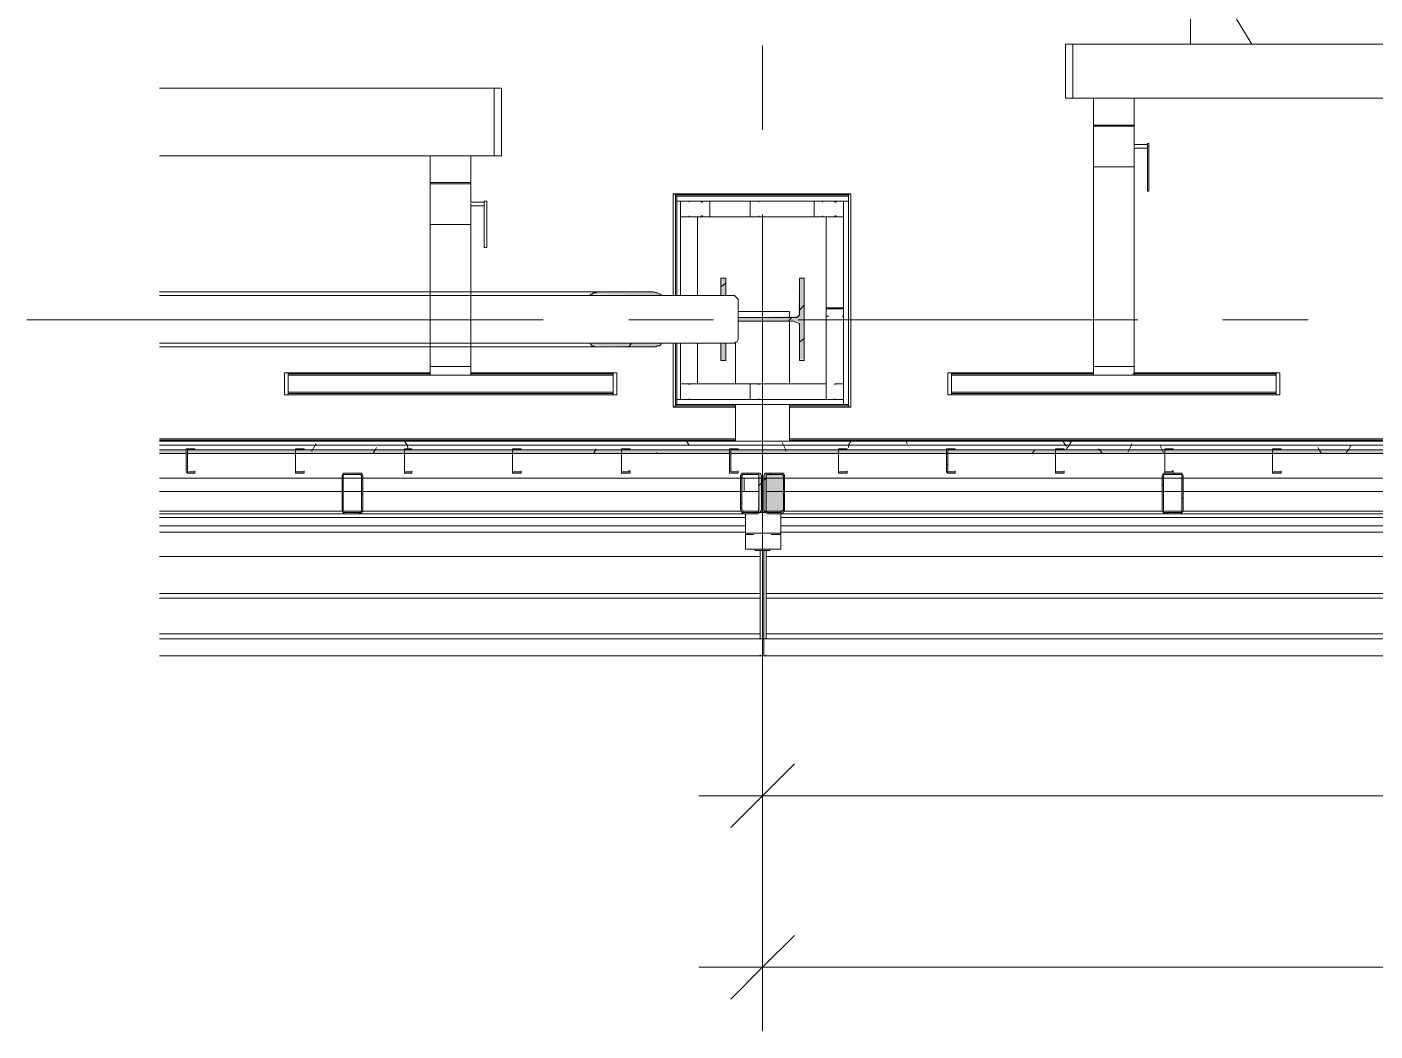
# Model space of a CAD drawing. Header units: metres. Extents: x -2 to 237, y -8 to 52.
# Drawn here: x 4.12 to 9.16, y 7.2 to 10.95 of the extents above; entities that cross this region are included whole.
import ezdxf

# ---------------------------------------------------------------- set-up
doc = ezdxf.new("R2010")
doc.units = ezdxf.units.M
doc.layers.add('HVAC - Ductos', color=5, linetype='Continuous', lineweight=0)
doc.layers.add('PDF4_Geometry', color=7, linetype='Continuous', lineweight=0, true_color=0xaaaaaa)
doc.layers.add('PDF4_Solid Fills', color=7, linetype='Continuous', lineweight=0, true_color=0xffffff)

msp = doc.modelspace()

# ---------------------------------------------------------------- hatches: boundary and pattern name
at = {"layer": 'PDF4_Solid Fills', "lineweight": 0, "transparency": 33554559}
h = msp.add_hatch(color=256, dxfattribs=at)
h.paths.add_polyline_path([(6.7298, 9.9457), (6.7298, 10.0098), (6.7114, 10.0098), (6.7114, 9.9457)])
h.paths.add_polyline_path([(6.7298, 9.767), (6.7114, 9.767), (6.7114, 9.7028), (6.7298, 9.7028)])
h.paths.add_polyline_path([(7.0046, 9.7074), (7.023, 9.7074), (7.023, 10.0098), (7.0046, 10.0098), (7.0001, 9.8724), (6.9955, 9.8678), (6.7756, 9.8632), (6.7756, 9.8494), (6.9955, 9.8494), (7.0046, 9.8448)])
h = msp.add_hatch(color=256, dxfattribs=at)
h.paths.add_polyline_path([(6.2258, 9.767), (6.2303, 9.7624), (6.2441, 9.7578), (6.4686, 9.7532), (6.4686, 9.7578), (6.4823, 9.7624), (6.4869, 9.767)])
h.paths.add_polyline_path([(6.4823, 9.9548), (6.4686, 9.9594), (6.2441, 9.9594), (6.2303, 9.9548), (6.2212, 9.9503), (6.4869, 9.9457), (6.4869, 9.9503)])
h = msp.add_hatch(color=256, dxfattribs=at)
h.paths.add_polyline_path([(4.7138, 9.3546), (4.7138, 9.3684), (4.613, 9.3684), (4.613, 9.3546)])
h.paths.add_polyline_path([(51.3915, 9.3684), (51.3915, 9.3546), (52.1978, 9.3546), (52.1978, 9.3684)])
h.paths.add_polyline_path([(52.2024, 9.3684), (52.2024, 9.3546), (54.2275, 9.3546), (54.2275, 9.3684)])
h.paths.add_polyline_path([(54.2321, 9.3684), (54.2321, 9.3546), (56.3763, 9.3546), (56.3763, 9.3684)])
h.paths.add_polyline_path([(49.3618, 9.3684), (49.3618, 9.3546), (51.3869, 9.3546), (51.3869, 9.3684)])
h.paths.add_polyline_path([(47.3321, 9.3684), (47.3321, 9.3546), (49.3572, 9.3546), (49.3572, 9.3684)])
h.paths.add_polyline_path([(46.5212, 9.3684), (46.5212, 9.3546), (47.3275, 9.3546), (47.3275, 9.3684)])
h.paths.add_polyline_path([(44.4915, 9.3684), (44.4915, 9.3546), (46.5166, 9.3546), (46.5166, 9.3684)])
h.paths.add_polyline_path([(42.4619, 9.3684), (42.4619, 9.3546), (44.4869, 9.3546), (44.4869, 9.3684)])
h.paths.add_polyline_path([(41.6509, 9.3684), (41.6509, 9.3546), (42.4573, 9.3546), (42.4573, 9.3684)])
h.paths.add_polyline_path([(39.6212, 9.3684), (39.6212, 9.3546), (41.6463, 9.3546), (41.6463, 9.3684)])
h.paths.add_polyline_path([(36.7806, 9.3684), (36.7806, 9.3546), (39.6167, 9.3546), (39.6167, 9.3684)])
h.paths.add_polyline_path([(34.751, 9.3684), (34.751, 9.3546), (36.776, 9.3546), (36.776, 9.3684)])
h.paths.add_polyline_path([(31.9104, 9.3684), (31.9104, 9.3546), (34.7464, 9.3546), (34.7464, 9.3684)])
h.paths.add_polyline_path([(29.8807, 9.3684), (29.8807, 9.3546), (31.9058, 9.3546), (31.9058, 9.3684)])
h.paths.add_polyline_path([(29.0697, 9.3684), (29.0697, 9.3546), (29.8761, 9.3546), (29.8761, 9.3684)])
h.paths.add_polyline_path([(27.0401, 9.3684), (27.0401, 9.3546), (29.0652, 9.3546), (29.0652, 9.3684)])
h.paths.add_polyline_path([(25.0105, 9.3684), (25.0105, 9.3546), (27.0355, 9.3546), (27.0355, 9.3684)])
h.paths.add_polyline_path([(24.1995, 9.3684), (24.1995, 9.3546), (25.0059, 9.3546), (25.0059, 9.3684)])
h.paths.add_polyline_path([(22.1698, 9.3684), (22.1698, 9.3546), (24.1949, 9.3546), (24.1949, 9.3684)])
h.paths.add_polyline_path([(20.1402, 9.3684), (20.1402, 9.3546), (22.1652, 9.3546), (22.1652, 9.3684)])
h.paths.add_polyline_path([(19.3292, 9.3684), (19.3292, 9.3546), (20.1356, 9.3546), (20.1356, 9.3684)])
h.paths.add_polyline_path([(17.2996, 9.3684), (17.2996, 9.3546), (19.3247, 9.3546), (19.3247, 9.3684)])
h.paths.add_polyline_path([(14.4589, 9.3684), (14.4589, 9.3546), (17.295, 9.3546), (17.295, 9.3684)])
h.paths.add_polyline_path([(12.4293, 9.3684), (12.4293, 9.3546), (14.4543, 9.3546), (14.4543, 9.3684)])
h.paths.add_polyline_path([(9.5887, 9.3684), (9.5887, 9.3546), (12.4247, 9.3546), (12.4247, 9.3684)])
h.paths.add_polyline_path([(7.559, 9.3684), (7.559, 9.3546), (9.5841, 9.3546), (9.5841, 9.3684)])
h.paths.add_polyline_path([(6.7481, 9.3684), (6.7481, 9.3546), (7.5544, 9.3546), (7.5544, 9.3684)])
h.paths.add_polyline_path([(4.7184, 9.3684), (4.7184, 9.3546), (6.7435, 9.3546), (6.7435, 9.3684)])
h = msp.add_hatch(color=256, dxfattribs=at)
h.paths.add_polyline_path([(5.3049, 9.2813), (5.3736, 9.2768), (5.3736, 9.2813)])
h.paths.add_polyline_path([(5.3003, 9.2722), (5.2957, 9.2722), (5.2957, 9.1393)])
h.paths.add_polyline_path([(5.3049, 9.1347), (5.3635, 9.1302), (5.3644, 9.1302), (5.3644, 9.1347)])
h.paths.add_polyline_path([(5.369, 9.1393), (5.3644, 9.1393), (5.369, 9.1347)])
h.paths.add_polyline_path([(5.3736, 9.2722), (5.369, 9.2722), (5.369, 9.1393), (5.3736, 9.2715)])
h = msp.add_hatch(color=256, dxfattribs=at)
h.paths.add_polyline_path([(6.7893, 9.1439), (6.7893, 9.1347), (6.7939, 9.1439)])
h.paths.add_polyline_path([(6.8581, 9.1393), (6.8626, 9.2807), (6.8626, 9.2813), (6.7893, 9.2813), (6.7847, 9.2768), (6.7847, 9.1439), (6.7893, 9.1484), (6.7939, 9.2768), (6.8535, 9.2768), (6.8489, 9.1393), (6.8581, 9.1347)])
h.paths.add_polyline_path([(6.7939, 9.1347), (6.8481, 9.1302), (6.8489, 9.1302), (6.8489, 9.1347)])
msp.add_hatch(color=256, dxfattribs=at).paths.add_polyline_path([(6.8718, 9.1439), (6.8763, 9.1439), (6.8763, 9.1347), (6.8855, 9.1347), (6.9352, 9.1302), (6.9359, 9.1302), (6.9359, 9.1347), (6.9451, 9.1393), (6.9496, 9.2807), (6.9496, 9.2813), (6.8763, 9.2813), (6.8718, 9.2768)])
h = msp.add_hatch(color=256, dxfattribs=at)
h.paths.add_polyline_path([(8.4387, 9.2722), (8.4341, 9.2722), (8.4341, 9.1393), (8.4387, 9.2715)])
h.paths.add_polyline_path([(8.3654, 9.2722), (8.3608, 9.2722), (8.3608, 9.1393)])
h.paths.add_polyline_path([(8.4295, 9.2768), (8.4295, 9.2813), (8.37, 9.2813)])
h.paths.add_polyline_path([(8.37, 9.1347), (8.4286, 9.1302), (8.4295, 9.1302), (8.4295, 9.1347)])
h.paths.add_polyline_path([(8.4341, 9.2813), (8.4387, 9.2768), (8.4387, 9.2813)])

# ---------------------------------------------------------------- linework, layer by layer
at = {"layer": 'HVAC - Ductos', "lineweight": 0}
for points in [[(8.4662, 11.0132), (8.4662, 10.8849), (8.4753, 10.8849), (8.4891, 10.8849), (8.5166, 10.8849), (8.5441, 10.8849), (8.622, 10.8849), (8.6494, 10.8849), (8.6724, 10.8849), (8.6907, 10.8849), (8.6953, 10.8849), (8.6174, 11.0132)], [(8.6953, 10.8849), (8.6907, 10.8849), (8.6724, 10.8849), (8.6494, 10.8849), (8.622, 10.8849), (8.5441, 10.8849), (8.5166, 10.8849), (8.4891, 10.8849), (8.4753, 10.8849), (8.4662, 10.8849)], [(4.613, 10.7199), (5.8638, 10.7199), (5.8638, 10.468), (4.613, 10.468)], [(8.3058, 10.4955), (8.2554, 10.4955), (8.2554, 10.4267), (8.2508, 10.4267), (8.2462, 10.4267), (8.2325, 10.4267), (8.2188, 10.4267), (8.2004, 10.4267), (8.1775, 10.4267), (8.1592, 10.4267), (8.1409, 10.4267), (8.1271, 10.4267), (8.1134, 10.4267), (8.1042, 10.4267), (8.1042, 10.5779), (8.1134, 10.5779), (8.1271, 10.5779), (8.1409, 10.5779), (8.1592, 10.5779), (8.1775, 10.5779), (8.2004, 10.5779), (8.2188, 10.5779), (8.2325, 10.5779), (8.2462, 10.5779), (8.2508, 10.5779), (8.2554, 10.5779), (8.2508, 10.5779), (8.2554, 10.5779), (8.2554, 10.5092), (8.3058, 10.5092), (8.3058, 10.5046), (8.3058, 10.5092), (8.3058, 10.5138), (8.3058, 10.5092), (8.3058, 10.5046), (8.3058, 10.5001), (8.3058, 10.3488)], [(8.2554, 10.5001), (8.2554, 10.5046), (8.2554, 10.5092), (8.2554, 10.5046)], [(8.3104, 10.5138), (8.3058, 10.5138)], [(8.3058, 10.5001), (8.3058, 10.5046), (8.3058, 10.5092)], [(8.3104, 10.5001), (8.3104, 10.5046), (8.3104, 10.5092), (8.3104, 10.5138), (8.3104, 10.5092), (8.3104, 10.5046), (8.3104, 10.5001), (8.3104, 10.3488)], [(5.8271, 10.1335), (5.8271, 10.2893), (5.8271, 10.2938), (5.8271, 10.2984), (5.8271, 10.2938), (5.8271, 10.2893), (5.8271, 10.2938), (5.7767, 10.2938), (5.7767, 10.3626), (5.7767, 10.3672), (5.7767, 10.468), (5.7676, 10.468), (5.7539, 10.468), (5.7401, 10.468), (5.7218, 10.468), (5.6989, 10.468), (5.6806, 10.468), (5.6622, 10.468), (5.6485, 10.468), (5.6347, 10.468), (5.6256, 10.468), (5.6256, 10.3672), (5.6256, 10.3626), (5.6256, 10.2114), (5.6347, 10.2114), (5.6485, 10.2114), (5.6622, 10.2114), (5.6806, 10.2114), (5.6989, 10.2114), (5.7218, 10.2114), (5.7401, 10.2114), (5.7539, 10.2114), (5.7676, 10.2114), (5.7767, 10.2114), (5.7767, 9.6799), (5.7676, 9.6799), (5.7539, 9.6799), (5.7401, 9.6799), (5.7218, 9.6799), (5.6989, 9.6799), (5.6806, 9.6799), (5.6622, 9.6799), (5.6485, 9.6799), (5.6347, 9.6799), (5.6256, 9.6799), (5.6302, 9.6799), (5.6347, 9.6799), (5.6485, 9.6799), (5.6622, 9.6799), (5.6806, 9.6799), (5.6989, 9.6799), (5.7218, 9.6799), (5.7401, 9.6799), (5.7539, 9.6799), (5.7676, 9.6799), (5.7722, 9.6799), (5.7767, 9.6799), (5.7767, 9.6478), (5.7722, 9.6478), (5.7676, 9.6478), (5.7539, 9.6478), (5.7401, 9.6478), (5.7218, 9.6478), (5.6989, 9.6478), (5.6806, 9.6478), (5.6622, 9.6478), (5.6485, 9.6478), (5.6347, 9.6478), (5.6302, 9.6478), (5.6256, 9.6478), (5.6256, 9.6799), (5.6256, 10.2114), (5.6347, 10.2114), (5.6485, 10.2114), (5.6622, 10.2114), (5.6806, 10.2114), (5.6989, 10.2114), (5.7218, 10.2114), (5.7401, 10.2114), (5.7539, 10.2114), (5.7676, 10.2114), (5.7767, 10.2114), (5.7767, 10.2801), (5.8271, 10.2801)], [(8.3058, 10.3351), (8.3104, 10.3351)], [(5.7767, 10.2801), (5.7767, 10.2847), (5.7767, 10.2893)], [(5.8363, 10.2984), (5.8271, 10.2984)], [(5.8363, 10.2893), (5.8363, 10.2938), (5.8363, 10.2984), (5.8363, 10.2938), (5.8363, 10.2893), (5.8363, 10.1335)], [(5.8271, 10.1243), (5.8363, 10.1243)], [(8.2508, 9.6799), (8.2554, 9.6799)], [(5.0941, 9.6341), (5.0941, 9.657), (5.0941, 9.6524), (5.6256, 9.6524)], [(5.6256, 9.657), (5.0941, 9.657)], [(6.3083, 9.6341), (6.3083, 9.657), (6.3083, 9.6524), (5.7767, 9.6524)], [(6.3083, 9.657), (5.7767, 9.657)], [(7.5728, 9.6341), (7.5728, 9.657), (7.5728, 9.6524), (8.1042, 9.6524)], [(8.1042, 9.657), (7.5728, 9.657)], [(8.7869, 9.6341), (8.7869, 9.657), (8.7869, 9.6524), (8.2508, 9.6524)], [(8.7869, 9.657), (8.2554, 9.657)], [(6.3083, 9.5975), (6.3083, 9.5745), (6.3083, 9.5791), (5.0941, 9.5791), (5.0941, 9.5745), (5.0941, 9.5975)], [(5.0941, 9.5745), (6.3083, 9.5745)], [(8.7869, 9.5975), (8.7869, 9.5745), (8.7869, 9.5791), (7.5728, 9.5791), (7.5728, 9.5745), (7.5728, 9.5975)], [(7.5728, 9.5745), (8.7869, 9.5745)]]:
    msp.add_lwpolyline(points, dxfattribs=at)
for points in [[(7.9989, 10.6833), (7.9989, 10.8849), (8.0263, 10.8849), (8.0263, 10.6833)], [(9.6162, 10.6833), (8.0263, 10.6833), (8.0263, 10.8849), (9.6162, 10.8849)], [(5.8913, 10.7199), (5.8913, 10.468), (5.8638, 10.468), (5.8638, 10.7199)], [(8.1042, 10.6833), (8.1134, 10.6833), (8.1271, 10.6833), (8.1409, 10.6833), (8.1592, 10.6833), (8.1775, 10.6833), (8.2004, 10.6833), (8.2188, 10.6833), (8.2325, 10.6833), (8.2462, 10.6833), (8.2508, 10.6833), (8.2554, 10.6833), (8.2554, 10.5825), (8.2508, 10.5825), (8.2462, 10.5825), (8.2325, 10.5825), (8.2188, 10.5825), (8.2004, 10.5825), (8.1775, 10.5825), (8.1592, 10.5825), (8.1409, 10.5825), (8.1271, 10.5825), (8.1134, 10.5825), (8.1042, 10.5825), (8.1042, 10.5779), (8.1134, 10.5779), (8.1271, 10.5779), (8.1409, 10.5779), (8.1592, 10.5779), (8.1775, 10.5779), (8.2004, 10.5779), (8.2188, 10.5779), (8.2325, 10.5779), (8.2462, 10.5779), (8.2508, 10.5779), (8.2554, 10.5779), (8.2554, 10.5825), (8.2508, 10.5825), (8.2554, 10.5825), (8.2508, 10.5825), (8.2462, 10.5825), (8.2325, 10.5825), (8.2188, 10.5825), (8.2004, 10.5825), (8.1775, 10.5825), (8.1592, 10.5825), (8.1409, 10.5825), (8.1271, 10.5825), (8.1134, 10.5825), (8.1042, 10.5825)], [(8.2554, 10.5092), (8.2554, 10.5046)], [(8.1042, 9.6478), (8.1088, 9.6478), (8.1134, 9.6478), (8.1271, 9.6478), (8.1409, 9.6478), (8.1592, 9.6478), (8.1775, 9.6478), (8.1958, 9.6478), (8.2142, 9.6478), (8.2325, 9.6478), (8.2417, 9.6478), (8.2508, 9.6478), (8.2554, 9.6478), (8.2554, 9.6799), (8.2508, 9.6799), (8.2417, 9.6799), (8.2325, 9.6799), (8.2142, 9.6799), (8.1958, 9.6799), (8.1775, 9.6799), (8.1592, 9.6799), (8.1409, 9.6799), (8.1271, 9.6799), (8.1134, 9.6799), (8.1088, 9.6799), (8.1042, 9.6799), (8.1134, 9.6799), (8.1271, 9.6799), (8.1409, 9.6799), (8.1592, 9.6799), (8.1775, 9.6799), (8.2004, 9.6799), (8.2188, 9.6799), (8.2325, 9.6799), (8.2462, 9.6799), (8.2508, 9.6799), (8.2554, 9.6799), (8.2554, 10.4267), (8.2508, 10.4267), (8.2462, 10.4267), (8.2325, 10.4267), (8.2188, 10.4267), (8.2004, 10.4267), (8.1775, 10.4267), (8.1592, 10.4267), (8.1409, 10.4267), (8.1271, 10.4267), (8.1134, 10.4267), (8.1042, 10.4267), (8.1042, 9.6799)], [(5.7767, 10.3672), (5.7676, 10.3672), (5.7539, 10.3672), (5.7401, 10.3672), (5.7218, 10.3672), (5.6989, 10.3672), (5.6806, 10.3672), (5.6622, 10.3672), (5.6485, 10.3672), (5.6347, 10.3672), (5.6256, 10.3672), (5.6347, 10.3672), (5.6485, 10.3672), (5.6622, 10.3672), (5.6806, 10.3672), (5.6989, 10.3672), (5.7218, 10.3672), (5.7401, 10.3672), (5.7539, 10.3672), (5.7676, 10.3672)], [(5.6989, 10.3672), (5.7218, 10.3672), (5.7401, 10.3672), (5.7539, 10.3672), (5.7676, 10.3672), (5.7767, 10.3672), (5.7676, 10.3672), (5.7539, 10.3672), (5.7401, 10.3672), (5.7218, 10.3672), (5.6989, 10.3672), (5.6806, 10.3672), (5.6622, 10.3672), (5.6485, 10.3672), (5.6347, 10.3672), (5.6256, 10.3672), (5.6347, 10.3672), (5.6485, 10.3672), (5.6622, 10.3672), (5.6806, 10.3672)], [(5.7767, 10.3626), (5.7676, 10.3626), (5.7539, 10.3626), (5.7401, 10.3626), (5.7218, 10.3626), (5.6989, 10.3626), (5.6806, 10.3626), (5.6622, 10.3626), (5.6485, 10.3626), (5.6347, 10.3626), (5.6256, 10.3626), (5.6347, 10.3626), (5.6485, 10.3626), (5.6622, 10.3626), (5.6806, 10.3626), (5.6989, 10.3626), (5.7218, 10.3626), (5.7401, 10.3626), (5.7539, 10.3626), (5.7676, 10.3626)], [(5.6256, 10.3626), (5.6347, 10.3626), (5.6485, 10.3626), (5.6622, 10.3626), (5.6806, 10.3626), (5.6989, 10.3626), (5.7218, 10.3626), (5.7401, 10.3626), (5.7539, 10.3626), (5.7676, 10.3626), (5.7767, 10.3626), (5.7676, 10.3626), (5.7539, 10.3626), (5.7401, 10.3626), (5.7218, 10.3626), (5.6989, 10.3626), (5.6806, 10.3626), (5.6622, 10.3626), (5.6485, 10.3626), (5.6347, 10.3626)], [(8.3058, 10.3488), (8.3058, 10.3442), (8.3058, 10.3396), (8.3058, 10.3351), (8.3058, 10.3396), (8.3058, 10.3442)], [(8.3104, 10.3488), (8.3104, 10.3442), (8.3104, 10.3396), (8.3104, 10.3351), (8.3104, 10.3396), (8.3104, 10.3442)], [(5.8271, 10.1335), (5.8271, 10.1289), (5.8271, 10.1243), (5.8271, 10.1289)], [(5.8363, 10.1335), (5.8363, 10.1289), (5.8363, 10.1243), (5.8363, 10.1289)], [(5.0804, 9.5745), (5.0941, 9.5745), (5.0941, 9.657), (5.0804, 9.657)], [(5.0941, 9.6478), (6.3083, 9.6478), (5.0941, 9.6478), (6.3083, 9.6478), (6.3083, 9.5837), (5.0941, 9.5837)], [(5.0941, 9.6387), (5.0941, 9.6341), (5.0941, 9.6295), (5.0941, 9.6341)], [(6.322, 9.5745), (6.322, 9.657), (6.3083, 9.657), (6.3083, 9.5745)], [(6.3083, 9.6295), (6.3083, 9.6341), (6.3083, 9.6387), (6.3083, 9.6341)], [(7.559, 9.5745), (7.5728, 9.5745), (7.5728, 9.657), (7.559, 9.657)], [(7.5728, 9.6478), (8.7869, 9.6478), (7.5728, 9.6478), (8.7869, 9.6478), (8.7869, 9.5837), (7.5728, 9.5837)], [(7.5728, 9.6387), (7.5728, 9.6341), (7.5728, 9.6295), (7.5728, 9.6341)], [(8.8006, 9.5745), (8.8006, 9.657), (8.7869, 9.657), (8.7869, 9.5745)], [(8.7869, 9.6295), (8.7869, 9.6341), (8.7869, 9.6387), (8.7869, 9.6341)], [(5.0941, 9.602), (5.0941, 9.5975), (5.0941, 9.5929), (5.0941, 9.5975)], [(6.3083, 9.5929), (6.3083, 9.5975), (6.3083, 9.602), (6.3083, 9.5975)], [(7.5728, 9.602), (7.5728, 9.5975), (7.5728, 9.5929), (7.5728, 9.5975)], [(8.7869, 9.5929), (8.7869, 9.5975), (8.7869, 9.602), (8.7869, 9.5975)]]:
    msp.add_lwpolyline(points, close=True, dxfattribs=at)
at = {"layer": 'HVAC - Ductos', "color": 252, "lineweight": 0, "true_color": 0x939598}
for points in [[(6.8672, 8.3146), (6.8672, 8.0763), (6.8672, 7.8381)], [(6.9863, 8.1954), (6.8672, 8.0763), (6.7481, 7.9572)], [(6.6289, 8.0763), (17.4508, 8.0763), (19.4621, 8.0763), (21.7666, 8.0763), (23.8742, 8.0763), (26.866, 8.0763), (29.0606, 8.0763), (31.5576, 8.0763), (33.6377, 8.0763), (35.704, 8.0763), (38.6683, 8.0763), (40.7575, 8.0763), (43.1582, 8.0763), (45.165, 8.0763), (47.9644, 8.0763), (49.9391, 8.0763), (52.3582, 8.0763), (54.7452, 8.0763), (56.0876, 8.0763)], [(6.8672, 7.6732), (6.8672, 7.4349), (6.8672, 7.1967)], [(6.9863, 7.554), (6.8672, 7.4349), (6.7481, 7.3158)], [(6.6289, 7.4349), (16.0625, 7.4349), (25.2579, 7.4349), (37.4404, 7.4349), (46.6541, 7.4349), (56.0876, 7.4349)]]:
    msp.add_lwpolyline(points, dxfattribs=at)
at = {"layer": 'PDF4_Geometry', "lineweight": 0}
for points in [[(6.8672, 10.8803), (6.8672, 10.5641)], [(6.5419, 10.3214), (6.5373, 10.3259), (6.5327, 10.3259)], [(6.5419, 10.3214), (6.5373, 10.3259), (6.5327, 10.3259), (6.5373, 10.3259), (6.5419, 10.3214), (6.5419, 10.3168), (6.5419, 9.9457), (6.5419, 10.3214), (6.5419, 9.9457), (6.5419, 10.3168), (6.5419, 9.9457), (6.5419, 10.3168), (6.5419, 10.3214), (6.5373, 10.3259), (6.5327, 10.3259)], [(6.5327, 10.3259), (6.5327, 9.9457)], [(6.5327, 10.3259), (6.5327, 9.9457)], [(6.5327, 10.3259), (6.5327, 9.9457)], [(6.5327, 10.3259), (6.5327, 9.9457)], [(7.197, 10.3259), (6.5327, 10.3259)], [(7.197, 10.3259), (6.5327, 10.3259)], [(7.1879, 10.3168), (6.5419, 10.3168), (7.1879, 10.3168)], [(6.5602, 9.9457), (6.5602, 10.2984)], [(6.5602, 10.2984), (6.5602, 10.2389)], [(7.1879, 10.2389), (7.1879, 10.3168)], [(7.1879, 9.5379), (7.1879, 10.3168)], [(7.1879, 9.5379), (7.1879, 10.3168), (7.1879, 9.5379)], [(6.5602, 10.2389), (6.5602, 9.9457)], [(6.8672, 10.248), (6.8672, 8.791)], [(7.1879, 10.2389), (7.1879, 9.5379)], [(6.7298, 9.9457), (6.7298, 10.0098), (6.7114, 10.0098), (6.7114, 9.9457)], [(6.7114, 9.9777), (6.7298, 9.9914)], [(6.7756, 9.8494), (6.9817, 9.8494), (6.9955, 9.8448), (7.0046, 9.8402), (7.0046, 9.8265), (7.0046, 9.7028), (7.023, 9.7028), (7.023, 10.0098), (7.0046, 10.0098), (7.0046, 9.8815), (7.0046, 9.8724), (6.9955, 9.8632), (6.9817, 9.8632), (6.7756, 9.8632)], [(6.2487, 9.9594), (4.613, 9.9594)], [(4.613, 9.767), (6.7572, 9.767), (6.7618, 9.767), (6.7664, 9.7716), (6.771, 9.7716), (6.7756, 9.7807), (6.7756, 9.7853), (6.7756, 9.7898), (6.7756, 9.9227), (6.7756, 9.9273), (6.7756, 9.9319), (6.771, 9.9365), (6.7664, 9.9411), (6.7618, 9.9457), (6.7572, 9.9457), (4.613, 9.9457)], [(6.4869, 9.9457), (6.4869, 9.9503), (6.4823, 9.9503), (6.4732, 9.9548), (6.4686, 9.9548), (6.4594, 9.9594), (6.2487, 9.9594), (6.2441, 9.9548), (6.2349, 9.9548), (6.2303, 9.9503), (6.2258, 9.9503), (6.2212, 9.9457)], [(6.2441, 9.9457), (6.2487, 9.9457), (6.4594, 9.9457), (6.464, 9.9457)], [(6.8901, 9.886), (6.8855, 9.886), (6.8809, 9.886), (6.8763, 9.886), (6.8718, 9.886), (6.8763, 9.886), (6.8809, 9.886), (6.8855, 9.886), (6.8901, 9.886), (6.968, 9.886), (6.7756, 9.886), (6.8443, 9.886), (6.8489, 9.886), (6.8535, 9.886), (6.8581, 9.886), (6.8626, 9.886), (6.8581, 9.886), (6.8535, 9.886), (6.8489, 9.886), (6.8443, 9.886)], [(6.968, 9.8632), (6.968, 9.886), (6.968, 9.8632)], [(7.0046, 9.8906), (7.023, 9.909)], [(4.5947, 9.854), (4.1183, 9.854)], [(6.0471, 9.854), (4.5947, 9.854)], [(6.6839, 9.854), (6.3678, 9.854)], [(6.9634, 9.8494), (6.9771, 9.8632)], [(8.2692, 9.854), (7.0001, 9.854)], [(8.906, 9.854), (8.5853, 9.854)], [(7.0046, 9.7716), (7.023, 9.7853)], [(4.613, 9.7532), (6.2487, 9.7532)], [(6.2212, 9.767), (6.2258, 9.7624), (6.2303, 9.7578), (6.2349, 9.7578), (6.2441, 9.7532), (6.2487, 9.7532), (6.4594, 9.7532), (6.4686, 9.7532), (6.4732, 9.7578), (6.4823, 9.7578), (6.4869, 9.7624), (6.4869, 9.767)], [(6.4686, 9.767), (6.464, 9.767), (6.4594, 9.767), (6.2487, 9.767), (6.2441, 9.767)], [(6.3678, 9.7532), (6.3769, 9.767)], [(6.7114, 9.767), (6.7114, 9.7028), (6.7298, 9.7028), (6.7298, 9.767)], [(6.5419, 9.5379), (7.1879, 9.5379), (6.5419, 9.5379)], [(6.968, 9.5379), (7.1879, 9.5379)], [(6.968, 9.5379), (7.1879, 9.5379)], [(6.7664, 9.4005), (4.613, 9.4005)], [(4.613, 9.4005), (6.7664, 9.4005)], [(4.613, 9.4005), (56.3763, 9.4005)], [(6.7664, 9.4005), (4.613, 9.4005)], [(4.613, 9.4005), (6.7664, 9.4005)], [(4.613, 9.4005), (6.7664, 9.4005)], [(6.7664, 9.4005), (4.613, 9.4005)], [(4.613, 9.3867), (56.3763, 9.3867)], [(6.968, 9.4005), (15.9617, 9.4005)], [(6.968, 9.4005), (15.9617, 9.4005)], [(15.9617, 9.4005), (6.968, 9.4005)], [(6.968, 9.4005), (15.9617, 9.4005)], [(15.9617, 9.4005), (6.968, 9.4005)], [(6.968, 9.4005), (15.9617, 9.4005)], [(6.968, 9.4005), (15.9617, 9.4005)], [(15.9617, 9.4005), (6.968, 9.4005)], [(4.7138, 9.3684), (4.613, 9.3684)], [(4.7138, 9.3546), (4.613, 9.3546)], [(6.7435, 9.3684), (6.3403, 9.3684), (5.9325, 9.3684), (5.5293, 9.3684), (5.1216, 9.3684), (4.7184, 9.3684)], [(6.7435, 9.3546), (6.3403, 9.3546), (5.9325, 9.3546), (5.5293, 9.3546), (5.1216, 9.3546), (4.7184, 9.3546)], [(7.5544, 9.3684), (7.1512, 9.3684), (6.7481, 9.3684)], [(9.5841, 9.3546), (9.1809, 9.3546), (8.7732, 9.3546), (8.37, 9.3546), (7.9622, 9.3546), (7.559, 9.3546), (7.1512, 9.3546), (6.7481, 9.3546)], [(9.5841, 9.3684), (9.1809, 9.3684), (8.7732, 9.3684), (8.37, 9.3684), (7.9622, 9.3684), (7.559, 9.3684)], [(6.8947, 9.2768), (6.8993, 9.2813)], [(8.37, 9.2813), (8.3654, 9.2813), (8.3608, 9.2722), (8.3608, 9.1393), (8.3654, 9.1347), (8.37, 9.1301), (8.4295, 9.1301), (8.4341, 9.1347), (8.4387, 9.1393), (8.4387, 9.2722), (8.4341, 9.2813), (8.4295, 9.2813), (8.3975, 9.2813)], [(8.4066, 9.2768), (8.4066, 9.2813)], [(56.3763, 9.263), (4.613, 9.263)], [(5.2957, 9.2126), (5.2957, 9.263)], [(5.3003, 9.263), (5.3003, 9.2126)], [(5.369, 9.2584), (5.3736, 9.263), (5.3736, 9.2126)], [(5.369, 9.2126), (5.369, 9.263)], [(6.7893, 9.263), (6.7893, 9.2126)], [(6.7985, 9.263), (6.7985, 9.2126)], [(6.8535, 9.2355), (6.8626, 9.2446)], [(6.8626, 9.2126), (6.8626, 9.263)], [(6.8672, 9.2126), (6.8672, 9.263)], [(6.8718, 9.2538), (6.8809, 9.263), (6.8809, 9.2126)], [(6.8718, 9.263), (6.8718, 9.2126)], [(6.9451, 9.2126), (6.9451, 9.263)], [(6.9497, 9.2126), (6.9497, 9.263)], [(8.3608, 9.2126), (8.3608, 9.263)], [(8.3608, 9.2355), (8.3654, 9.2401)], [(8.3654, 9.263), (8.3654, 9.2126)], [(8.4341, 9.2126), (8.4341, 9.263)], [(8.4387, 9.263), (8.4387, 9.2126)], [(5.2957, 9.1851), (5.3003, 9.1897)], [(6.7847, 9.1667), (6.7893, 9.1713)], [(6.9451, 9.2034), (6.9497, 9.208)], [(8.4341, 9.1851), (8.4387, 9.1897)], [(5.3598, 9.1301), (5.3644, 9.1347)], [(5.369, 9.1393), (5.3736, 9.1393)], [(6.8535, 9.1347), (6.8809, 9.1347), (6.8535, 9.1347)], [(6.8535, 9.1347), (6.8809, 9.1347), (6.8535, 9.1347)], [(6.8763, 9.1347), (6.8809, 9.1393)], [(8.3791, 9.1301), (8.3837, 9.1347)], [(5.2957, 9.0614), (5.369, 9.0614)], [(8.3608, 9.0614), (8.4387, 9.0614)], [(4.613, 8.5986), (6.8718, 8.5986), (6.8718, 8.6032), (6.8718, 8.6078), (6.8718, 8.6169), (6.8718, 8.6307), (6.8718, 8.6445), (6.8718, 8.6628), (4.613, 8.6628), (6.8581, 8.6628), (6.8581, 8.9927), (6.8535, 8.9927), (6.8672, 8.9927), (6.8718, 8.9927), (6.8718, 8.6628), (6.8672, 8.6628), (9.9368, 8.6628), (9.9323, 8.6628), (13.002, 8.6628), (12.9974, 8.6628), (16.0671, 8.6628)], [(6.8581, 8.9697), (4.613, 8.9697)], [(6.8993, 8.9973), (6.8947, 8.9973), (6.9359, 8.9973), (6.8947, 8.9973), (6.8947, 8.9927), (6.8947, 8.9973), (6.8993, 8.9973), (6.9038, 8.9973), (6.8993, 8.9973), (6.8947, 8.9973), (6.8397, 8.9973), (6.8351, 8.9973), (6.8397, 8.9973), (6.8351, 8.9973), (6.8397, 8.9973), (6.8947, 8.9973), (6.8993, 8.9973), (6.9038, 8.9973)], [(6.8397, 8.9973), (6.8397, 8.9927)], [(6.8397, 8.9973), (6.8397, 8.9927)], [(6.8397, 8.9927), (6.8443, 8.9927), (6.8489, 8.9927), (6.8443, 8.9927), (6.8489, 8.9927), (6.8443, 8.9927), (6.8581, 8.9927), (6.8535, 8.9927), (6.8672, 8.9927), (6.8672, 8.6628)], [(6.8672, 8.9927), (6.8718, 8.9927), (6.8809, 8.9927), (6.8947, 8.9927), (6.8855, 8.9927), (6.8947, 8.9927), (6.8443, 8.9927), (6.8581, 8.9927)], [(6.8443, 8.9927), (6.8947, 8.9927), (6.8855, 8.9927), (6.8947, 8.9927), (6.8809, 8.9927), (6.8809, 8.6628), (9.9232, 8.6628), (9.9232, 8.9927)], [(6.8718, 8.9927), (6.8809, 8.9927)], [(9.9232, 8.9697), (6.8809, 8.9697)], [(4.613, 8.8323), (6.8581, 8.8323)], [(6.8809, 8.8323), (9.9232, 8.8323)], [(6.8581, 8.814), (4.613, 8.814)], [(6.8672, 8.791), (6.8672, 8.3146)], [(9.9232, 8.814), (6.8809, 8.814)], [(4.613, 8.6812), (6.8581, 8.6812)], [(6.8809, 8.6812), (9.9232, 8.6812)], [(6.8718, 8.6628), (6.8672, 8.6628), (6.8672, 8.6445), (6.8672, 8.6307), (6.8672, 8.6169), (6.8672, 8.6078), (6.8672, 8.6032), (6.8672, 8.5986), (9.9368, 8.5986)], [(6.8581, 8.6032), (6.8581, 8.5986), (6.8672, 8.5986), (6.8672, 8.6032)], [(6.8718, 8.6032), (6.8718, 8.5986), (6.8809, 8.5986), (6.8809, 8.6032)]]:
    msp.add_lwpolyline(points, dxfattribs=at)
for points in [[(7.197, 10.3259), (7.1925, 10.3259), (7.1879, 10.3214), (7.1925, 10.3259), (7.197, 10.3259), (7.1925, 10.3259), (7.1879, 10.3214), (7.1879, 10.3168), (6.5419, 10.3168), (7.1879, 10.3168), (6.5419, 10.3168), (7.1879, 10.3168), (7.1879, 10.3214), (7.1925, 10.3259), (7.197, 10.3259), (6.5327, 10.3259), (7.197, 10.3259), (7.197, 9.5287), (6.968, 9.5287), (7.197, 9.5287), (6.968, 9.5287), (7.197, 9.5287)], [(7.197, 10.3259), (7.197, 9.5287), (7.1925, 9.5287), (7.1879, 9.5333), (6.968, 9.5333), (7.1879, 9.5333), (7.1879, 10.3214), (6.5419, 10.3214), (7.1879, 10.3214), (7.1879, 9.5333), (7.1925, 9.5287), (7.197, 9.5287), (7.1925, 9.5287), (7.1879, 9.5333), (7.1879, 9.5379), (7.1879, 10.3168), (7.1879, 9.5379), (7.1696, 9.5379), (7.1696, 10.2984), (7.1696, 10.2389), (7.1054, 10.2389), (7.1054, 9.6157), (7.1054, 9.5562), (7.1054, 9.6157), (6.6244, 9.6157), (7.1054, 9.6157), (7.1054, 10.2389), (7.1696, 10.2389), (7.1696, 9.5562), (7.1054, 9.5562), (6.5602, 9.5562), (6.5465, 9.5562), (6.5465, 9.767), (6.5465, 9.5379), (6.5419, 9.5379), (6.5419, 9.767), (6.5419, 9.5333), (6.7664, 9.5333), (6.5419, 9.5333), (6.5419, 9.767), (6.5419, 9.5379), (6.5419, 9.6157), (6.5419, 9.767), (6.5419, 9.5379), (6.5419, 9.767), (6.5419, 9.5379), (6.5419, 9.767), (6.5419, 9.5379), (7.1054, 9.5379), (7.1879, 9.5379), (6.968, 9.5379), (7.1879, 9.5379), (7.1879, 10.3168), (7.1879, 9.5379), (7.1879, 9.5333), (7.1925, 9.5287), (7.197, 9.5287)], [(7.1879, 10.3168), (6.5419, 10.3168)], [(7.1879, 9.5379), (7.1879, 10.3168), (7.1879, 10.2984), (6.5465, 10.2984), (6.5465, 9.9457), (6.5465, 10.3168), (6.5419, 10.3168), (6.5419, 9.9457), (6.5419, 10.3168), (6.5419, 9.9457), (6.5419, 10.2389), (6.5419, 10.3168), (7.1879, 10.3168), (6.5465, 10.3168), (6.5465, 10.2984), (6.5602, 10.2984), (7.1696, 10.2984), (7.1879, 10.2984)], [(6.5602, 10.2389), (6.5602, 10.2984), (6.5923, 10.2984), (6.5923, 10.2938), (6.5923, 10.2984), (6.5602, 10.2984), (6.5602, 10.2389), (6.5923, 10.2389)], [(6.6381, 10.2434), (6.6427, 10.2434), (6.6427, 10.2389), (6.6702, 10.2389), (6.6702, 10.2984), (6.6427, 10.2984), (6.6427, 10.2938), (6.6381, 10.2938), (6.6381, 10.2984), (6.6702, 10.2984), (6.6702, 10.2389), (6.6381, 10.2389)], [(6.8214, 10.2389), (6.8214, 10.2984), (6.8535, 10.2984), (6.8535, 10.2938), (6.8535, 10.2984), (6.8214, 10.2984), (6.8214, 10.2389), (6.8535, 10.2389)], [(7.0642, 10.2389), (7.0596, 10.2389), (7.0596, 10.2984), (7.0642, 10.2984), (7.0917, 10.2984), (7.0917, 10.2938), (7.0917, 10.2984), (7.0642, 10.2984), (7.0596, 10.2984), (7.0596, 10.2389), (7.0642, 10.2389), (7.0917, 10.2389)], [(7.1375, 10.2434), (7.1421, 10.2434), (7.1421, 10.2389), (7.1696, 10.2389), (7.1696, 10.2984), (7.1421, 10.2984), (7.1421, 10.2938), (7.1375, 10.2938), (7.1375, 10.2984), (7.1696, 10.2984), (7.1696, 10.2389), (7.1375, 10.2389)], [(6.6244, 10.2389), (6.5602, 10.2389), (6.6244, 10.2389), (7.1054, 10.2389), (6.6244, 10.2389), (6.6244, 9.9457)], [(6.5923, 10.2434), (6.5923, 10.2389)], [(6.8535, 10.2434), (6.8535, 10.2389)], [(7.0917, 10.2434), (7.0917, 10.2389)], [(7.1696, 9.8952), (7.11, 9.8952), (7.1054, 9.8952), (7.1054, 9.8678), (7.1146, 9.8678), (7.1054, 9.8678), (7.1054, 9.8952), (7.1054, 9.8998), (7.11, 9.8998), (7.1696, 9.8998), (7.1696, 9.8952), (7.1696, 9.8678)], [(6.968, 9.6157), (6.968, 9.8494)], [(7.165, 9.8678), (7.1696, 9.8678)], [(6.7664, 9.5379), (6.5419, 9.5379), (6.5419, 9.5333), (6.5373, 9.5287), (6.5327, 9.5287), (6.7664, 9.5287), (6.5327, 9.5287), (6.5327, 9.767), (6.5327, 9.5287), (6.7664, 9.5287), (6.5327, 9.5287), (6.5373, 9.5287), (6.5419, 9.5333), (6.5419, 9.5379), (6.7664, 9.5379), (6.5419, 9.5379), (6.7664, 9.5379), (6.5419, 9.5379)], [(6.5327, 9.5287), (6.5373, 9.5287), (6.5419, 9.5333), (6.5373, 9.5287), (6.5327, 9.5287), (6.5327, 9.767)], [(6.5602, 9.6157), (6.5602, 9.5562), (6.5602, 9.767), (6.5602, 9.6157), (6.6244, 9.6157), (6.6244, 9.767), (6.6244, 9.6157)], [(6.7664, 9.6157), (6.7664, 9.767)], [(6.5602, 9.5562), (6.5602, 9.6157), (6.5923, 9.6157), (6.5923, 9.6111), (6.5923, 9.6157), (6.5602, 9.6157), (6.5602, 9.5562), (6.5923, 9.5562)], [(6.8214, 9.5562), (6.8214, 9.6157), (6.8535, 9.6157), (6.8535, 9.6111), (6.8535, 9.6157), (6.8214, 9.6157), (6.8214, 9.5562), (6.8535, 9.5562)], [(7.1696, 9.5562), (7.1696, 9.6157), (7.1375, 9.6157), (7.1375, 9.6111), (7.1375, 9.6157), (7.1696, 9.6157), (7.1696, 9.5562), (7.1375, 9.5562)], [(6.5465, 9.5562), (6.5465, 9.5379), (7.1696, 9.5379), (7.1696, 9.5562)], [(6.5923, 9.5608), (6.5923, 9.5562)], [(6.7664, 9.4005), (6.7664, 9.5379)], [(6.8535, 9.5608), (6.8535, 9.5562)], [(6.968, 9.4005), (6.968, 9.5379)], [(6.968, 9.5379), (7.1879, 9.5379)], [(7.1375, 9.5608), (7.1375, 9.5562)], [(4.613, 9.4096), (6.7664, 9.4096)], [(4.613, 9.4096), (6.7664, 9.4096)], [(4.613, 9.405), (6.7664, 9.405)], [(6.7664, 9.4005), (4.613, 9.4005)], [(4.7459, 9.3729), (4.7184, 9.3729), (4.7138, 9.3729), (4.7138, 9.2859), (4.7184, 9.2813), (4.7459, 9.2813), (4.7459, 9.2904), (4.7459, 9.2859), (4.7184, 9.2859), (4.7184, 9.3729), (4.7459, 9.3729), (4.7459, 9.3684)], [(5.1536, 9.3729), (5.1216, 9.3729), (5.1216, 9.2859), (5.1216, 9.2813), (5.1536, 9.2813), (5.1536, 9.2904), (5.1536, 9.2859), (5.1216, 9.2859), (5.1216, 9.3729), (5.1536, 9.3729), (5.1536, 9.3684)], [(5.5568, 9.3729), (5.5293, 9.3729), (5.5293, 9.2859), (5.5293, 9.2813), (5.5568, 9.2813), (5.5568, 9.2904), (5.5568, 9.2859), (5.5293, 9.2859), (5.5293, 9.3729), (5.5568, 9.3729), (5.5568, 9.3684)], [(5.9646, 9.3729), (5.9371, 9.3729), (5.9325, 9.3729), (5.9325, 9.2859), (5.9325, 9.2813), (5.9371, 9.2813), (5.9646, 9.2813), (5.9646, 9.2904), (5.9646, 9.2859), (5.9371, 9.2859), (5.9325, 9.2859), (5.9325, 9.3729), (5.9371, 9.3729), (5.9646, 9.3729), (5.9646, 9.3684)], [(6.3724, 9.3729), (6.3403, 9.3729), (6.3403, 9.2859), (6.3403, 9.2813), (6.3724, 9.2813), (6.3724, 9.2904), (6.3678, 9.2904), (6.3678, 9.2859), (6.3403, 9.2859), (6.3403, 9.3729), (6.3678, 9.3729), (6.3678, 9.3684), (6.3724, 9.3684)], [(6.7756, 9.3729), (6.7481, 9.3729), (6.7435, 9.3729), (6.7435, 9.2859), (6.7435, 9.2813), (6.7481, 9.2813), (6.7756, 9.2813), (6.7756, 9.2904), (6.7756, 9.2859), (6.7481, 9.2859), (6.7481, 9.3729), (6.7756, 9.3729), (6.7756, 9.3684)], [(6.968, 9.4096), (15.9617, 9.4096)], [(6.968, 9.4096), (15.9617, 9.4096)], [(6.968, 9.405), (15.9617, 9.405)], [(7.1833, 9.3729), (7.1512, 9.3729), (7.1512, 9.2859), (7.1512, 9.2813), (7.1833, 9.2813), (7.1833, 9.2904), (7.1833, 9.2859), (7.1512, 9.2859), (7.1512, 9.3729), (7.1833, 9.3729), (7.1833, 9.3684)], [(7.5865, 9.3729), (7.559, 9.3729), (7.5544, 9.3729), (7.5544, 9.2859), (7.559, 9.2813), (7.5865, 9.2813), (7.5865, 9.2904), (7.5865, 9.2859), (7.559, 9.2859), (7.559, 9.3729), (7.5865, 9.3729), (7.5865, 9.3684)], [(7.9943, 9.3729), (7.9622, 9.3729), (7.9622, 9.2859), (7.9622, 9.2813), (7.9943, 9.2813), (7.9943, 9.2904), (7.9943, 9.2859), (7.9622, 9.2859), (7.9622, 9.3729), (7.9943, 9.3729), (7.9943, 9.3684)], [(8.402, 9.3729), (8.37, 9.3729), (8.37, 9.2859), (8.37, 9.2813), (8.402, 9.2813), (8.402, 9.2904), (8.3975, 9.2904), (8.3975, 9.2859), (8.37, 9.2859), (8.37, 9.3729), (8.3975, 9.3729), (8.3975, 9.3684), (8.402, 9.3684)], [(8.8052, 9.3729), (8.7778, 9.3729), (8.7732, 9.3729), (8.7732, 9.2859), (8.7732, 9.2813), (8.7778, 9.2813), (8.8052, 9.2813), (8.8052, 9.2904), (8.8052, 9.2859), (8.7778, 9.2859), (8.7732, 9.2859), (8.7732, 9.3729), (8.7778, 9.3729), (8.8052, 9.3729), (8.8052, 9.3684)], [(5.2957, 9.1393), (5.3003, 9.1347), (5.3049, 9.1301), (5.3644, 9.1301), (5.369, 9.1347), (5.3736, 9.1393), (5.3736, 9.2722), (5.369, 9.2813), (5.3644, 9.2813), (5.3049, 9.2813), (5.3003, 9.2813), (5.2957, 9.2722)], [(5.3644, 9.1347), (5.3049, 9.1347), (5.3003, 9.1347), (5.3003, 9.1393), (5.3003, 9.2722), (5.3003, 9.2768), (5.3049, 9.2768), (5.3644, 9.2768), (5.369, 9.2722), (5.369, 9.1393)], [(6.8489, 9.2813), (6.7939, 9.2813), (6.7893, 9.2813), (6.7847, 9.2722), (6.7847, 9.1439), (6.7893, 9.1347), (6.7939, 9.1301), (6.8489, 9.1301), (6.8581, 9.1347), (6.8626, 9.1439), (6.8626, 9.2722), (6.8581, 9.2813)], [(6.7893, 9.2722), (6.7939, 9.2768), (6.8489, 9.2768), (6.8535, 9.2768), (6.8535, 9.2722), (6.8535, 9.1439), (6.8535, 9.1393), (6.8489, 9.1347), (6.7939, 9.1347), (6.7939, 9.1393), (6.7893, 9.1439)], [(6.9359, 9.2813), (6.8855, 9.2813), (6.8763, 9.2813), (6.8718, 9.2722), (6.8718, 9.1439), (6.8763, 9.1347), (6.8855, 9.1301), (6.9359, 9.1301), (6.9451, 9.1347), (6.9497, 9.1439), (6.9497, 9.2722), (6.9451, 9.2813)], [(6.9359, 9.2768), (6.9405, 9.2768), (6.9451, 9.2722), (6.9451, 9.1439), (6.9405, 9.1393), (6.9359, 9.1347), (6.8855, 9.1347), (6.8809, 9.1393), (6.8809, 9.1439), (6.8809, 9.2722), (6.8809, 9.2768), (6.8855, 9.2768)], [(8.37, 9.2768), (8.4295, 9.2768), (8.4341, 9.2768), (8.4341, 9.2722), (8.4341, 9.1393), (8.4341, 9.1347), (8.4295, 9.1347), (8.37, 9.1347), (8.3654, 9.1347), (8.3654, 9.1393), (8.3654, 9.2722), (8.3654, 9.2768)], [(4.613, 9.2126), (5.2957, 9.2126)], [(5.3003, 9.2126), (5.3323, 9.2126)], [(5.3323, 9.2126), (5.369, 9.2126)], [(5.3736, 9.2126), (6.7847, 9.2126)], [(6.7893, 9.2126), (6.8535, 9.2126)], [(6.8718, 9.2126), (6.8672, 9.2126), (6.8626, 9.2126), (6.8672, 9.2126)], [(6.9451, 9.2126), (6.8809, 9.2126)], [(8.3608, 9.2126), (6.9497, 9.2126)], [(8.3975, 9.2126), (8.4341, 9.2126), (8.3975, 9.2126), (8.3654, 9.2126)], [(8.4387, 9.2126), (9.8956, 9.2126)], [(5.2957, 9.1393), (4.613, 9.1393)], [(5.3323, 9.1301), (4.613, 9.1301)], [(5.3323, 9.1393), (5.3003, 9.1393)], [(6.7847, 9.1393), (5.369, 9.1393), (5.3323, 9.1393), (5.369, 9.1393)], [(6.803, 9.1301), (5.3323, 9.1301)], [(6.8489, 9.1393), (6.7939, 9.1393)], [(6.803, 9.1301), (6.803, 9.0614), (6.803, 9.0568), (6.803, 9.0522), (6.803, 9.0477), (6.803, 8.9973), (6.8443, 8.9973), (6.803, 8.9973), (6.803, 9.0477), (6.803, 9.0522), (6.803, 9.0568), (6.803, 9.0614)], [(6.8535, 9.1347), (6.8809, 9.1347)], [(6.8672, 9.1393), (6.8581, 9.1393)], [(6.8763, 9.1393), (6.8672, 9.1393)], [(6.9405, 9.1393), (6.8855, 9.1393)], [(6.9359, 8.9973), (6.9359, 9.0477), (6.9359, 9.0522), (6.9359, 9.0568), (6.9359, 9.0614), (6.9359, 9.1301), (6.9359, 9.0614), (6.9359, 9.0568), (6.9359, 9.0522), (6.9359, 9.0477)], [(8.3975, 9.1301), (6.9359, 9.1301)], [(8.3608, 9.1393), (6.9451, 9.1393)], [(8.3975, 9.1393), (8.3654, 9.1393)], [(8.4341, 9.1393), (8.3975, 9.1393)], [(9.8682, 9.1301), (8.3975, 9.1301)], [(9.8956, 9.1393), (8.4387, 9.1393)], [(5.3323, 9.1164), (4.613, 9.1164)], [(5.3323, 9.0843), (4.613, 9.0843)], [(6.803, 9.1164), (5.3323, 9.1164)], [(6.803, 9.0843), (5.3323, 9.0843)], [(8.3975, 9.1164), (6.9359, 9.1164)], [(8.3975, 9.0843), (6.9359, 9.0843)], [(9.8682, 9.1164), (8.3975, 9.1164)], [(9.8682, 9.0843), (8.3975, 9.0843)], [(5.3323, 9.0614), (4.613, 9.0614)], [(6.803, 9.0614), (5.3323, 9.0614)], [(6.803, 9.0568), (6.9359, 9.0568)], [(6.8351, 9.0522), (6.803, 9.0522)], [(6.9359, 9.0522), (6.8993, 9.0522)], [(6.9359, 9.0614), (8.3975, 9.0614), (9.8682, 9.0614), (8.3975, 9.0614)], [(6.8397, 8.9927), (6.8397, 8.9973)], [(6.8672, 8.9697), (6.8718, 8.9697)], [(6.8947, 8.9973), (6.8947, 8.9927)], [(6.8718, 8.8323), (6.8672, 8.8323)], [(6.8672, 8.814), (6.8718, 8.814)], [(6.8718, 8.6812), (6.8672, 8.6812)]]:
    msp.add_lwpolyline(points, close=True, dxfattribs=at)
at = {"layer": 'PDF4_Geometry', "color": 254, "lineweight": 0, "true_color": 0xeaeaea}
for points in [[(5.1995, 9.3913), (5.1949, 9.3867), (5.1857, 9.3684), (5.1811, 9.3638)], [(5.424, 9.3775), (5.4194, 9.3684), (5.4102, 9.3546)], [(5.5431, 9.3729), (5.5385, 9.3867), (5.5293, 9.4005)], [(6.2441, 9.3729), (6.2441, 9.3684), (6.2349, 9.3546)], [(6.5923, 9.3867), (6.5832, 9.4005)], [(6.9543, 9.3638), (6.9543, 9.3684), (6.9451, 9.3867), (6.9405, 9.3959)], [(7.197, 9.4005), (7.1879, 9.3867), (7.1879, 9.3775)], [(7.4079, 9.3913), (7.4033, 9.4005)], [(8.0035, 9.3821), (7.9989, 9.3867), (7.9897, 9.4005)], [(8.0217, 9.4005), (8.0126, 9.3867), (8.0035, 9.3729)], [(8.1363, 9.3546), (8.1271, 9.3684), (8.1226, 9.3729)], [(8.2462, 9.3913), (8.2462, 9.3867), (8.2371, 9.3684), (8.2325, 9.3592)], [(8.3654, 9.3592), (8.3608, 9.3684), (8.3516, 9.3867)], [(8.9564, 9.3546), (8.9473, 9.3684), (8.9427, 9.3775)], [(9.0664, 9.3867), (9.0572, 9.3684), (9.0481, 9.3592)], [(6.4732, 9.3592), (6.4686, 9.3546)], [(7.8843, 9.3684), (7.8751, 9.3546)]]:
    msp.add_lwpolyline(points, dxfattribs=at)
at = {"layer": 'PDF4_Geometry', "color": 254, "lineweight": 0, "true_color": 0xd2d2d2}
for points in [[(7.9943, 9.3684), (7.9943, 9.3729)], [(7.5544, 9.3134), (7.559, 9.3134)]]:
    msp.add_lwpolyline(points, dxfattribs=at)
at = {"layer": 'PDF4_Geometry', "color": 252, "lineweight": 0, "true_color": 0x939598}
for points in [[(6.8672, 8.1588), (6.8672, 7.9985)], [(6.8672, 7.8427), (6.8672, 7.2058)]]:
    msp.add_lwpolyline(points, dxfattribs=at)

doc.saveas('drawing.dxf')
